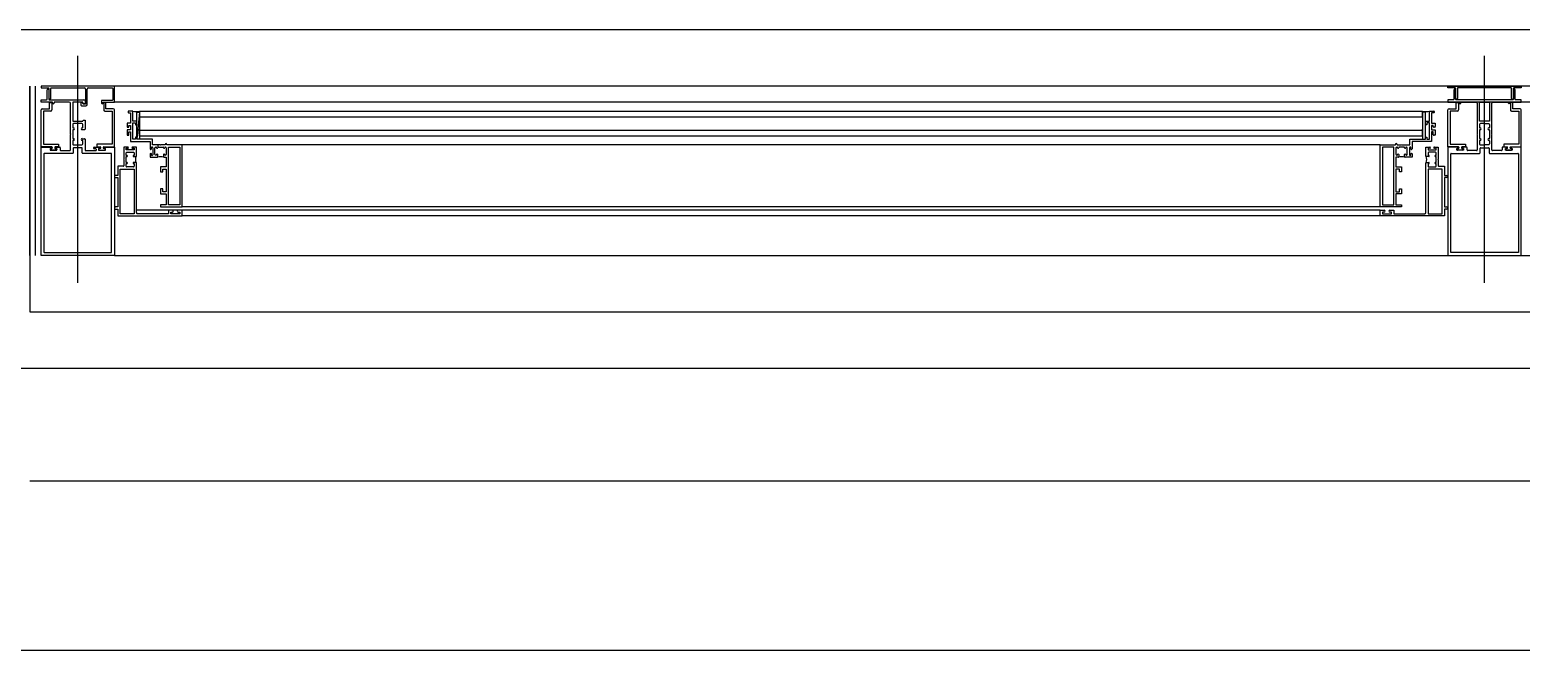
# Model space of a CAD drawing. Header units: millimetres. Extents: x 0 to 356400, y 0 to 68257.
# Drawn here: x 20935.8 to 20988.7, y 7295.9 to 7317.9 of the extents above; entities that cross this region are included whole.
import ezdxf

# ---------------------------------------------------------------- set-up
doc = ezdxf.new("R2010")
doc.units = ezdxf.units.MM
doc.header["$LTSCALE"] = 75
doc.layers.add('8', color=8, linetype='Continuous')

# ---------------------------------------------------------------- blocks, each defined once
blk = doc.blocks.new('G$C7369CDF7')
at = {"layer": '8'}
for p, q in [((1230.3, 85650), (1230.3, 9550)), ((1530.3, 10660), (1530.3, 38660)), ((1780.3, 21690), (1780.3, 28410)), ((1230.3, 28260), (1230.3, 21840)), ((1480.3, 21840), (1480.3, 28260)), ((1630.3, 28260), (1630.3, 21840)), ((1280.3, 26937.5), (1280.3, 21915)), ((1294.3, 26937.5), (1294.3, 21915)), ((1430.3, 21915), (1430.3, 26937.5)), ((1280.3, 23130), (1280.3, 23162.5)), ((1280.3, 23162.5), (1281.8, 23162.5)), ((1281.8, 23162.5), (1281.8, 23156)), ((1291.8, 23157.1), (1283.5, 23157.1)), ((1294.3, 23162.5), (1292.3, 23162.5)), ((1292.3, 23162.5), (1292.3, 23157.6)), ((1294.3, 23152.5), (1294.3, 23162.5)), ((1300.3, 23161.5), (1300.3, 23155)), ((1334, 23162.5), (1301.3, 23162.5)), ((1302.3, 23154), (1302.3, 23160.5)), ((1302.3, 23160.5), (1331.7, 23160.5)), ((1331.7, 23160.5), (1331.7, 23147)), ((1334, 23153), (1334, 23162.5)), ((1430.3, 23162.5), (1334.3, 23162.5)), ((1334.3, 23162.5), (1334.3, 23153.6)), ((1339.8, 23134.5), (1339.8, 23159.5)), ((1340.3, 23160), (1427.8, 23160)), ((1427.8, 23160), (1427.8, 23100)), ((1430.3, 23097.5), (1430.3, 23162.5)), ((1281.8, 23153.5), (1281.8, 23106)), ((1282.3, 23155.5), (1291.2, 23155.5)), ((1291.2, 23154), (1282.3, 23154)), ((1283.5, 23155.6), (1291.8, 23155.6)), ((1292.3, 23155.1), (1292.3, 23130)), ((1295, 23152.5), (1294.3, 23152.5)), ((1294.3, 23137.5), (1294.3, 23151)), ((1294.3, 23151), (1295, 23151)), ((1300.3, 23155), (1294.8, 23155)), ((1294.8, 23155), (1294.8, 23153)), ((1294.8, 23153), (1301.3, 23153)), ((1331.7, 23147), (1334, 23147)), ((1334, 23147), (1334, 23150)), ((1334.3, 23149.5), (1334.3, 23146)), ((1334.8, 23145.5), (1336.8, 23145.5)), ((1335.4, 23153.6), (1335.4, 23154.5)), ((1335.4, 23154.5), (1337, 23154.5)), ((1335.4, 23153.8), (1335.4, 23153)), ((1335.4, 23150), (1335.4, 23149.1)), ((1335.4, 23148.5), (1335.4, 23149.5)), ((1337, 23148.5), (1335.4, 23148.5)), ((1336.4, 23154.3), (1335.9, 23154.3)), ((1335.9, 23148.6), (1336.4, 23148.6)), ((1336.9, 23149.1), (1336.9, 23153.8)), ((1337, 23154.5), (1337, 23148.5)), ((1337.3, 23145), (1337.3, 23137)), ((1294.3, 23125.5), (1294.3, 23134.5)), ((1294.3, 23134.5), (1311.3, 23134.5)), ((1322.5, 23136.5), (1295.3, 23136.5)), ((1311.3, 23134.5), (1311.3, 23130)), ((1313.3, 23130), (1313.3, 23133.7)), ((1314.1, 23134.5), (1316.8, 23134.5)), ((1317.3, 23134), (1317.3, 23133.8)), ((1318.8, 23133.8), (1318.8, 23134)), ((1319.3, 23134.5), (1326.3, 23134.5)), ((1322.8, 23136.2), (1322.5, 23136.5)), ((1323.1, 23136.5), (1322.8, 23136.2)), ((1336.8, 23136.5), (1323.1, 23136.5)), ((1326.8, 23134), (1326.8, 23133.8)), ((1328.3, 23133.8), (1328.3, 23134)), ((1328.8, 23134.5), (1331.5, 23134.5)), ((1332.3, 23133.7), (1332.3, 23130)), ((1334.8, 23130), (1334.8, 23133.5)), ((1335.3, 23134), (1339.3, 23134)), ((1454.5, 23130), (1253.2, 23130)), ((1280.3, 23097.5), (1280.3, 23130)), ((1292.3, 23130), (1292.3, 23104.9)), ((1311.3, 23125.5), (1294.3, 23125.5)), ((1294.3, 23109), (1294.3, 23122.5)), ((1295.3, 23123.5), (1322.5, 23123.5)), ((1311.3, 23130), (1311.3, 23125.5)), ((1313.3, 23130), (1313.3, 23126.3)), ((1314.1, 23125.5), (1316.8, 23125.5)), ((1317.3, 23126), (1317.3, 23126.3)), ((1318.8, 23126.3), (1318.8, 23126)), ((1319.3, 23125.5), (1326.3, 23125.5)), ((1322.5, 23123.5), (1322.8, 23123.8)), ((1322.8, 23123.8), (1323.1, 23123.5)), ((1323.1, 23123.5), (1336.8, 23123.5)), ((1326.8, 23126), (1326.8, 23126.3)), ((1328.3, 23126.3), (1328.3, 23126)), ((1328.8, 23125.5), (1331.5, 23125.5)), ((1332.3, 23126.3), (1332.3, 23130)), ((1334.8, 23126.5), (1334.8, 23130)), ((1339.3, 23126), (1335.3, 23126)), ((1337.3, 23123), (1337.3, 23115)), ((1339.8, 23100.5), (1339.8, 23125.5)), ((1281.8, 23106), (1291.2, 23106)), ((1291.2, 23104.5), (1282.3, 23104.5)), ((1291.8, 23104.4), (1283.5, 23104.4)), ((1295, 23109), (1294.3, 23109)), ((1294.3, 23097.5), (1294.3, 23107.5)), ((1294.3, 23107.5), (1295, 23107.5)), ((1294.8, 23105), (1294.8, 23107)), ((1294.8, 23107), (1301.3, 23107)), ((1300.3, 23105), (1294.8, 23105)), ((1300.3, 23098.5), (1300.3, 23105)), ((1302.3, 23106), (1302.3, 23099.5)), ((1331.7, 23099.5), (1331.7, 23113)), ((1331.7, 23113), (1334, 23113)), ((1334, 23113), (1334, 23110)), ((1334, 23107), (1334, 23097.5)), ((1334.3, 23114), (1334.3, 23110.6)), ((1334.3, 23106.5), (1334.3, 23097.5)), ((1336.8, 23114.5), (1334.8, 23114.5)), ((1335.4, 23110.6), (1335.4, 23111.5)), ((1335.4, 23111.5), (1337, 23111.5)), ((1335.4, 23110), (1335.4, 23110.9)), ((1335.4, 23106.2), (1335.4, 23107)), ((1335.4, 23105.5), (1335.4, 23106.5)), ((1337, 23105.5), (1335.4, 23105.5)), ((1335.9, 23111.4), (1336.4, 23111.4)), ((1336.4, 23105.7), (1335.9, 23105.7)), ((1336.9, 23110.9), (1336.9, 23106.2)), ((1337, 23111.5), (1337, 23105.5)), ((1281.8, 23097.5), (1280.3, 23097.5)), ((1281.8, 23104), (1281.8, 23097.5)), ((1283.5, 23102.9), (1291.8, 23102.9)), ((1292.3, 23102.4), (1292.3, 23097.5)), ((1292.3, 23097.5), (1294.3, 23097.5)), ((1334, 23097.5), (1301.3, 23097.5)), ((1302.3, 23099.5), (1331.7, 23099.5)), ((1334.3, 23097.5), (1430.3, 23097.5)), ((1427.8, 23100), (1340.3, 23100)), ((1351.3, 23089.5), (1351.3, 23094.5)), ((1351.3, 23094.5), (1359.3, 23094.5)), ((1353.8, 23092.5), (1353.8, 23080)), ((1393.3, 23092.5), (1353.8, 23092.5)), ((1359.3, 23094.5), (1359.3, 23096.5)), ((1361.3, 23096.5), (1361.3, 23094.5)), ((1361.3, 23094.5), (1387.3, 23094.5)), ((1387.3, 23094.5), (1387.3, 23096.5)), ((1389.3, 23096.5), (1389.3, 23094.5)), ((1389.3, 23094.5), (1395.3, 23094.5)), ((1393.3, 23080), (1393.3, 23092.5)), ((1395.3, 23094.5), (1395.3, 23037.5)), ((1302.3, 23081.1), (1302.3, 23085)), ((1311.3, 23081.1), (1302.3, 23081.1)), ((1302.6, 23085.3), (1303.5, 23085.3)), ((1303.8, 23085), (1303.8, 23083.1)), ((1303.8, 23083.1), (1313.1, 23083.1)), ((1311.3, 23077.6), (1311.3, 23081.1)), ((1327.3, 23081.1), (1312.6, 23081.1)), ((1312.6, 23081.1), (1312.6, 23078.9)), ((1312.6, 23078.9), (1314.6, 23078.9)), ((1313.1, 23083.1), (1313.1, 23086.3)), ((1313.1, 23086.3), (1316.1, 23086.3)), ((1314.6, 23078.9), (1314.6, 23077.6)), ((1316.1, 23084.6), (1315.1, 23084.6)), ((1315.1, 23084.6), (1315.1, 23083.1)), ((1315.1, 23083.1), (1316.6, 23083.1)), ((1316.6, 23085.8), (1316.6, 23085.1)), ((1316.6, 23083.1), (1318.8, 23083.1)), ((1318.8, 23083.1), (1318.8, 23086.3)), ((1318.8, 23086.3), (1323.3, 23086.3)), ((1323.3, 23084.6), (1320.8, 23084.6)), ((1320.8, 23084.6), (1320.8, 23083.1)), ((1320.8, 23083.1), (1329.3, 23083.1)), ((1323.8, 23085.8), (1323.8, 23085.1)), ((1325.3, 23077.6), (1325.3, 23078.9)), ((1325.3, 23078.9), (1327.3, 23078.9)), ((1327.3, 23078.9), (1327.3, 23081.1)), ((1329.3, 23083.1), (1329.3, 23065.7)), ((1334.3, 23085.5), (1334.3, 23089)), ((1334.3, 23089), (1345, 23089)), ((1334.3, 23078), (1334.3, 23081.5)), ((1342.2, 23078), (1334.3, 23078)), ((1334.8, 23082), (1334.8, 23082)), ((1336.8, 23087), (1335.3, 23087)), ((1335.3, 23087), (1335.3, 23085.5)), ((1335.3, 23081.5), (1335.3, 23080)), ((1335.3, 23080), (1336.8, 23080)), ((1336.8, 23080), (1336.8, 23087)), ((1338.8, 23086.5), (1338.8, 23080.5)), ((1341.7, 23087), (1339.3, 23087)), ((1339.3, 23080), (1341.7, 23080)), ((1341.7, 23086.5), (1341.7, 23087)), ((1341.7, 23080), (1341.7, 23080.5)), ((1347.9, 23087), (1342.7, 23087)), ((1342.7, 23087), (1342.7, 23086.5)), ((1342.7, 23080.5), (1342.7, 23078.5)), ((1345, 23089), (1345.3, 23088.7)), ((1345.3, 23088.7), (1345.6, 23089)), ((1345.6, 23089), (1350.8, 23089)), ((1347.9, 23086.5), (1347.9, 23087)), ((1347.9, 23078.5), (1347.9, 23080.5)), ((1392.3, 23078), (1348.4, 23078)), ((1351.3, 23087), (1348.9, 23087)), ((1348.9, 23087), (1348.9, 23086.5)), ((1348.9, 23080.5), (1348.9, 23080)), ((1348.9, 23080), (1351.3, 23080)), ((1351.8, 23080.5), (1351.8, 23086.5)), ((1353.8, 23080), (1393.3, 23080)), ((1302.3, 21937.4), (1302.3, 23075.1)), ((1307.3, 23075.1), (1302.3, 23075.1)), ((1327.3, 23077.6), (1303.3, 23077.6)), ((1303.3, 23077.6), (1303.3, 23075.1)), ((1303.3, 23075.1), (1327.3, 23075.1)), ((1307.3, 21937.4), (1307.3, 23075.1)), ((1314.6, 23077.6), (1311.3, 23077.6)), ((1324.3, 23075.1), (1318.3, 23075.1)), ((1319.3, 21937.4), (1319.3, 23075.1)), ((1324.3, 21937.4), (1324.3, 23075.1)), ((1327.3, 23077.6), (1325.3, 23077.6)), ((1327.3, 23075.1), (1327.3, 23077.6)), ((1327.3, 23063.7), (1327.3, 23077.6)), ((1329.3, 23065.7), (1335.8, 23065.7)), ((1335.8, 23064.7), (1334.9, 23064.7)), ((1340.2, 23065.7), (1343.3, 23065.7)), ((1341.1, 23064.7), (1340.2, 23064.7)), ((1343.3, 23065.7), (1343.3, 23059.6)), ((1393.3, 23049.5), (1393.3, 23077)), ((1332.3, 23063.7), (1327.3, 23063.7)), ((1331.8, 23052.5), (1332.3, 23052.5)), ((1332.3, 23056.8), (1332.3, 23063.7)), ((1332.6, 23056.5), (1332.3, 23056.8)), ((1332.3, 23056.2), (1332.6, 23056.5)), ((1332.3, 23052.5), (1332.3, 23056.2)), ((1334.3, 23060.9), (1334.3, 23060.6)), ((1334.3, 23058.6), (1334.3, 23054.4)), ((1334.3, 23052.4), (1334.3, 23052.1)), ((1334.9, 23063.5), (1341.1, 23063.5)), ((1340.7, 23061.5), (1334.9, 23061.5)), ((1334.9, 23051.5), (1340.7, 23051.5)), ((1342.8, 23059.1), (1340.8, 23059.1)), ((1340.8, 23053.9), (1342.8, 23053.9)), ((1341.3, 23060.6), (1341.3, 23060.9)), ((1341.3, 23052.1), (1341.3, 23052.4)), ((1343.3, 23053.4), (1343.3, 23051.5)), ((1343.3, 23051.5), (1351.8, 23051.5)), ((1351.8, 23051.5), (1351.8, 23056.5)), ((1351.8, 23056.5), (1356.3, 23056.5)), ((1356.3, 23054.5), (1353.8, 23054.5)), ((1353.8, 23054.5), (1353.8, 23051.5)), ((1353.8, 23051.5), (1373.8, 23051.5)), ((1356.3, 23056.5), (1356.3, 23054.5)), ((1371.3, 23054.5), (1371.3, 23056.5)), ((1371.3, 23056.5), (1375.8, 23056.5)), ((1373.8, 23054.5), (1371.3, 23054.5)), ((1373.8, 23051.5), (1373.8, 23054.5)), ((1375.8, 23056.5), (1375.8, 23051.5)), ((1375.8, 23051.5), (1385.3, 23051.5)), ((1385.3, 23051.5), (1385.3, 23056.5)), ((1385.3, 23056.5), (1387.3, 23056.5)), ((1387.3, 23056.5), (1387.3, 23037.5)), ((1332.3, 23051), (1331.8, 23051)), ((1332.3, 23037.5), (1332.3, 23051)), ((1385.3, 23049.5), (1334.3, 23049.5)), ((1334.3, 23049.5), (1334.3, 23039.5)), ((1334.3, 23039.5), (1385.3, 23039.5)), ((1385.3, 23039.5), (1385.3, 23049.5)), ((1390.3, 23046), (1390.3, 23049.5)), ((1390.3, 23049.5), (1393.3, 23049.5)), ((1390.3, 23037.5), (1390.3, 23041)), ((1393.3, 23047.5), (1391.8, 23047.5)), ((1391.8, 23047.5), (1391.8, 23046)), ((1391.8, 23041), (1391.8, 23039.5)), ((1391.8, 23039.5), (1393.3, 23039.5)), ((1393.3, 23039.5), (1393.3, 23047.5)), ((1332.3, 23037.5), (1332.3, 21961.5)), ((1387.3, 23037.5), (1332.3, 23037.5)), ((1387.3, 23037.5), (1387.3, 21975)), ((1390.3, 23037.5), (1390.3, 21934.5)), ((1395.3, 23037.5), (1390.3, 23037.5)), ((1395.3, 23037.5), (1395.3, 21975)), ((1387.3, 21975), (1332.3, 21975)), ((1332.3, 21975), (1332.3, 21961.5)), ((1334.3, 21963), (1334.3, 21973)), ((1334.3, 21973), (1385.3, 21973)), ((1385.3, 21973), (1385.3, 21963)), ((1387.3, 21956), (1387.3, 21975)), ((1390.3, 21975), (1390.3, 21971.5)), ((1395.3, 21975), (1390.3, 21975)), ((1391.8, 21971.5), (1391.8, 21973)), ((1391.8, 21973), (1393.3, 21973)), ((1393.3, 21973), (1393.3, 21965)), ((1395.3, 21918), (1395.3, 21975)), ((1332.3, 21961.5), (1331.8, 21961.5)), ((1331.8, 21960), (1332.3, 21960)), ((1332.3, 21960), (1332.3, 21956.3)), ((1332.3, 21956.3), (1332.6, 21956)), ((1332.6, 21956), (1332.3, 21955.7)), ((1332.3, 21955.7), (1332.3, 21948.8)), ((1334.3, 21953.9), (1332.3, 21953.9)), ((1385.3, 21963), (1334.3, 21963)), ((1334.3, 21960.1), (1334.3, 21960.4)), ((1334.3, 21953.9), (1334.3, 21958.1)), ((1334.9, 21961), (1340.7, 21961)), ((1340.8, 21958.6), (1342.8, 21958.6)), ((1341.3, 21960.4), (1341.3, 21960.1)), ((1343.3, 21959.1), (1343.3, 21961)), ((1343.3, 21961), (1351.8, 21961)), ((1351.8, 21961), (1351.8, 21956)), ((1351.8, 21956), (1356.3, 21956)), ((1353.8, 21958), (1353.8, 21961)), ((1353.8, 21961), (1373.8, 21961)), ((1356.3, 21958), (1353.8, 21958)), ((1356.3, 21956), (1356.3, 21958)), ((1373.8, 21958), (1371.3, 21958)), ((1371.3, 21958), (1371.3, 21956)), ((1371.3, 21956), (1375.8, 21956)), ((1373.8, 21961), (1373.8, 21958)), ((1375.8, 21956), (1375.8, 21961)), ((1375.8, 21961), (1385.3, 21961)), ((1385.3, 21961), (1385.3, 21956)), ((1385.3, 21956), (1387.3, 21956)), ((1390.3, 21966.5), (1390.3, 21963)), ((1390.3, 21963), (1393.3, 21963)), ((1391.8, 21965), (1391.8, 21966.5)), ((1393.3, 21965), (1391.8, 21965)), ((1393.3, 21963), (1393.3, 21935.5)), ((1332.3, 21948.8), (1327.3, 21948.8)), ((1327.3, 21948.8), (1327.3, 21934.9)), ((1329.3, 21929.4), (1329.3, 21946.8)), ((1329.3, 21946.8), (1335.8, 21946.8)), ((1334.3, 21951.6), (1334.3, 21951.9)), ((1340.7, 21951), (1334.9, 21951)), ((1334.9, 21949), (1341.1, 21949)), ((1335.8, 21947.8), (1334.9, 21947.8)), ((1341.1, 21947.8), (1340.2, 21947.8)), ((1340.2, 21946.8), (1343.3, 21946.8)), ((1342.8, 21953.4), (1340.8, 21953.4)), ((1341.3, 21951.9), (1341.3, 21951.6)), ((1343.3, 21946.8), (1343.3, 21952.9)), ((1302.3, 21937.4), (1324.3, 21937.4)), ((1311.3, 21931.4), (1302.3, 21931.4)), ((1302.3, 21931.4), (1302.3, 21927.5)), ((1302.6, 21927.2), (1303.5, 21927.2)), ((1303.3, 21937.4), (1327.3, 21934.9)), ((1303.3, 21937.4), (1327.3, 21937.4)), ((1303.3, 21934.9), (1303.3, 21937.4)), ((1327.3, 21934.9), (1303.3, 21934.9)), ((1303.8, 21927.5), (1303.8, 21929.4)), ((1303.8, 21929.4), (1313.1, 21929.4)), ((1314.6, 21934.9), (1311.3, 21934.9)), ((1311.3, 21934.9), (1311.3, 21931.4)), ((1312.6, 21931.4), (1312.6, 21933.6)), ((1312.6, 21933.6), (1314.6, 21933.6)), ((1327.3, 21931.4), (1312.6, 21931.4)), ((1313.1, 21929.4), (1313.1, 21926.2)), ((1314.6, 21933.6), (1314.6, 21934.9)), ((1315.1, 21927.9), (1315.1, 21929.4)), ((1315.1, 21929.4), (1316.6, 21929.4)), ((1316.1, 21927.9), (1315.1, 21927.9)), ((1316.6, 21929.4), (1318.8, 21929.4)), ((1316.6, 21926.7), (1316.6, 21927.4)), ((1324.3, 21937.4), (1318.3, 21937.4)), ((1318.8, 21929.4), (1318.8, 21926.2)), ((1320.8, 21927.9), (1320.8, 21929.4)), ((1320.8, 21929.4), (1329.3, 21929.4)), ((1323.3, 21927.9), (1320.8, 21927.9)), ((1323.8, 21926.7), (1323.8, 21927.4)), ((1327.3, 21934.9), (1325.3, 21934.9)), ((1325.3, 21934.9), (1325.3, 21933.6)), ((1325.3, 21933.6), (1327.3, 21933.6)), ((1327.3, 21937.4), (1327.3, 21934.9)), ((1327.3, 21933.6), (1327.3, 21931.4)), ((1342.2, 21934.5), (1334.3, 21934.5)), ((1334.3, 21934.5), (1334.3, 21931)), ((1334.8, 21930.5), (1334.8, 21930.5)), ((1335.3, 21931), (1335.3, 21932.5)), ((1335.3, 21932.5), (1336.8, 21932.5)), ((1336.8, 21932.5), (1336.8, 21925.5)), ((1338.8, 21926), (1338.8, 21932)), ((1339.3, 21932.5), (1341.7, 21932.5)), ((1341.7, 21932.5), (1341.7, 21932)), ((1342.7, 21932), (1342.7, 21934)), ((1347.9, 21934), (1347.9, 21932)), ((1392.3, 21934.5), (1348.4, 21934.5)), ((1348.9, 21932), (1348.9, 21932.5)), ((1348.9, 21932.5), (1351.3, 21932.5)), ((1351.8, 21932), (1351.8, 21926)), ((1353.8, 21920), (1353.8, 21932.5)), ((1353.8, 21932.5), (1393.3, 21932.5)), ((1393.3, 21932.5), (1393.3, 21920)), ((1294.3, 21915), (1280.3, 21915)), ((1280.3, 21915), (1280.3, 21850)), ((1294.3, 21905), (1294.3, 21915)), ((1300.3, 21914), (1300.3, 21907.5)), ((1334, 21915), (1301.3, 21915)), ((1313.1, 21926.2), (1316.1, 21926.2)), ((1318.8, 21926.2), (1323.3, 21926.2)), ((1334, 21905.5), (1334, 21915)), ((1334.3, 21927), (1334.3, 21923.5)), ((1334.3, 21923.5), (1345, 21923.5)), ((1334.3, 21906.1), (1334.3, 21915)), ((1334.3, 21915), (1430.3, 21915)), ((1335.3, 21925.5), (1335.3, 21927)), ((1336.8, 21925.5), (1335.3, 21925.5)), ((1341.7, 21925.5), (1339.3, 21925.5)), ((1341.7, 21926), (1341.7, 21925.5)), ((1342.7, 21925.5), (1342.7, 21926)), ((1347.9, 21925.5), (1342.7, 21925.5)), ((1345, 21923.5), (1345.3, 21923.8)), ((1345.3, 21923.8), (1345.6, 21923.5)), ((1345.6, 21923.5), (1350.8, 21923.5)), ((1347.9, 21926), (1347.9, 21925.5)), ((1348.9, 21925.5), (1348.9, 21926)), ((1351.3, 21925.5), (1348.9, 21925.5)), ((1351.3, 21923), (1351.3, 21918)), ((1351.3, 21918), (1359.3, 21918)), ((1393.3, 21920), (1353.8, 21920)), ((1359.3, 21918), (1359.3, 21916)), ((1361.3, 21916), (1361.3, 21918)), ((1361.3, 21918), (1387.3, 21918)), ((1387.3, 21918), (1387.3, 21916)), ((1389.3, 21916), (1389.3, 21918)), ((1389.3, 21918), (1395.3, 21918)), ((1430.3, 21915), (1430.3, 21850)), ((1281.8, 21891.8), (1281.8, 21913)), ((1282.3, 21913.5), (1292.3, 21913.5)), ((1292.8, 21913), (1292.8, 21903.5)), ((1292.8, 21903.5), (1295, 21903.5)), ((1295, 21905), (1294.3, 21905)), ((1300.3, 21907.5), (1294.8, 21907.5)), ((1294.8, 21907.5), (1294.8, 21905.5)), ((1294.8, 21905.5), (1301.3, 21905.5)), ((1302.3, 21906.5), (1302.3, 21913)), ((1302.3, 21913), (1331.7, 21913)), ((1331.7, 21913), (1331.7, 21899.5)), ((1334, 21899.5), (1334, 21902.5)), ((1334.3, 21897.1), (1334.3, 21902)), ((1337, 21907), (1335.4, 21907)), ((1335.4, 21907), (1335.4, 21906.1)), ((1335.4, 21906.3), (1335.4, 21905.5)), ((1335.4, 21902.5), (1335.4, 21901.6)), ((1335.4, 21902), (1335.4, 21901)), ((1335.4, 21901), (1337, 21901)), ((1336.4, 21906.8), (1335.9, 21906.8)), ((1335.9, 21901.1), (1336.4, 21901.1)), ((1336.9, 21901.6), (1336.9, 21906.3)), ((1337, 21901), (1337, 21907)), ((1339.8, 21912), (1339.8, 21887)), ((1427.3, 21912.5), (1340.3, 21912.5)), ((1427.8, 21853), (1427.8, 21912)), ((1281.8, 21859), (1281.8, 21888.3)), ((1296.6, 21890.8), (1282.8, 21890.8)), ((1282.8, 21889.3), (1296.1, 21889.3)), ((1292.3, 21857.4), (1292.3, 21888)), ((1293.3, 21889), (1295.8, 21889)), ((1295.8, 21887.5), (1294.6, 21887.1)), ((1295.8, 21889), (1295.8, 21887.5)), ((1296.1, 21889.3), (1296.1, 21887.3)), ((1297.6, 21886.3), (1297.6, 21889.8)), ((1310.3, 21887.5), (1310.3, 21889)), ((1310.3, 21889), (1318.3, 21889)), ((1311, 21887.1), (1310.3, 21887.5)), ((1318.8, 21888.5), (1318.8, 21886.3)), ((1326.8, 21886.3), (1326.8, 21888.5)), ((1327.3, 21889), (1336.8, 21889)), ((1331.7, 21899.5), (1334, 21899.5)), ((1335.8, 21898.5), (1335.8, 21897.1)), ((1336.8, 21899), (1336.3, 21899)), ((1337.3, 21889.5), (1337.3, 21898.5)), ((1454.5, 21882.5), (1253.2, 21882.5)), ((1294.3, 21886.6), (1294.3, 21878.5)), ((1294.3, 21875), (1294.3, 21861.5)), ((1296.1, 21887.3), (1294.6, 21886.8)), ((1294.6, 21886.8), (1294.6, 21885.3)), ((1294.6, 21885.3), (1296.6, 21885.3)), ((1294.8, 21878), (1310.8, 21878)), ((1322.5, 21876), (1295.3, 21876)), ((1311.3, 21878.5), (1311.3, 21886.7)), ((1313.3, 21886.2), (1313.3, 21878.8)), ((1316.8, 21887), (1314.1, 21887)), ((1314.1, 21878), (1316.8, 21878)), ((1317.3, 21886.3), (1317.3, 21886.5)), ((1317.3, 21878.5), (1317.3, 21878.8)), ((1318.8, 21878.8), (1318.8, 21878.5)), ((1319.3, 21878), (1326.3, 21878)), ((1322.8, 21876.3), (1322.5, 21876)), ((1323.1, 21876), (1322.8, 21876.3)), ((1336.8, 21876), (1323.1, 21876)), ((1326.8, 21878.5), (1326.8, 21878.8)), ((1328.3, 21886.5), (1328.3, 21886.3)), ((1328.3, 21878.8), (1328.3, 21878.5)), ((1331.5, 21887), (1328.8, 21887)), ((1328.8, 21878), (1331.5, 21878)), ((1332.3, 21878.8), (1332.3, 21886.2)), ((1334.8, 21886), (1334.8, 21879)), ((1339.3, 21886.5), (1335.3, 21886.5)), ((1335.3, 21878.5), (1339.3, 21878.5)), ((1337.3, 21867.5), (1337.3, 21875.5)), ((1339.8, 21878), (1339.8, 21853)), ((1294.3, 21861.5), (1295, 21861.5)), ((1331.7, 21852), (1331.7, 21865.5)), ((1331.7, 21865.5), (1334, 21865.5)), ((1334, 21865.5), (1334, 21862.5)), ((1334.3, 21863.1), (1334.3, 21866.5)), ((1334.8, 21867), (1336.8, 21867)), ((1337, 21864), (1335.4, 21864)), ((1335.4, 21864), (1335.4, 21863.1)), ((1335.4, 21862.5), (1335.4, 21863.4)), ((1335.9, 21863.9), (1336.4, 21863.9)), ((1336.9, 21863.4), (1336.9, 21858.7)), ((1337, 21858), (1337, 21864)), ((1280.3, 21850), (1281.8, 21850)), ((1281.8, 21850), (1281.8, 21856.5)), ((1291.2, 21858.5), (1282.3, 21858.5)), ((1282.3, 21857), (1291.2, 21857)), ((1283.5, 21856.9), (1291.8, 21856.9)), ((1291.8, 21855.4), (1283.5, 21855.4)), ((1292.3, 21850), (1292.3, 21854.9)), ((1294.3, 21850), (1292.3, 21850)), ((1295, 21860), (1294.3, 21860)), ((1294.3, 21860), (1294.3, 21850)), ((1294.8, 21857.5), (1294.8, 21859.5)), ((1294.8, 21859.5), (1301.3, 21859.5)), ((1300.3, 21857.5), (1294.8, 21857.5)), ((1300.3, 21851), (1300.3, 21857.5)), ((1334, 21850), (1301.3, 21850)), ((1302.3, 21858.5), (1302.3, 21852)), ((1302.3, 21852), (1331.7, 21852)), ((1334, 21859.5), (1334, 21850)), ((1334.3, 21850), (1334.3, 21859)), ((1430.3, 21850), (1334.3, 21850)), ((1335.4, 21858.7), (1335.4, 21859.5)), ((1335.4, 21859), (1335.4, 21858)), ((1335.4, 21858), (1337, 21858)), ((1336.4, 21858.2), (1335.9, 21858.2)), ((1340.3, 21852.5), (1427.3, 21852.5)), ((1430.3, 21845), (1280.3, 21845)), ((1280.3, 21840), (1480.3, 21840)), ((1430.3, 21840), (1280.3, 21840))]:
    blk.add_line(p, q, dxfattribs=at)
for centre, radius, start, end in [((1283.5, 23156.4), 0.75, 90, 270), ((1291.8, 23157.6), 0.5, 270, 0), ((1301.3, 23161.5), 1, 90, 180), ((1340.3, 23159.5), 0.5, 90, 180), ((1282.3, 23156), 0.5, 180, 270), ((1282.3, 23153.5), 0.5, 90, 180), ((1291.2, 23154.8), 0.75, 270, 90), ((1291.8, 23155.1), 0.5, 0, 90), ((1295, 23151.8), 0.75, 270, 90), ((1301.3, 23154), 1, 270, 0), ((1334.7, 23153.3), 0.765, 200.2778, 339.7222), ((1334.7, 23149.7), 0.765, 20.2778, 159.7222), ((1334.8, 23153.6), 0.55, 180, 0), ((1334.8, 23149.5), 0.55, 0, 180), ((1334.8, 23146), 0.5, 180, 270), ((1335.9, 23153.8), 0.5, 90, 180), ((1335.9, 23149.1), 0.5, 180, 270), ((1336.4, 23153.8), 0.5, 0, 90), ((1336.4, 23149.1), 0.5, 270, 0), ((1336.8, 23145), 0.5, 0, 90), ((1295.3, 23137.5), 1, 180, 270), ((1314.1, 23133.7), 0.8, 90, 180), ((1316.8, 23134), 0.5, 0, 90), ((1318, 23133.8), 0.75, 180, 0), ((1319.3, 23134), 0.5, 90, 180), ((1326.3, 23134), 0.5, 0, 90), ((1327.5, 23133.8), 0.75, 180, 0), ((1328.8, 23134), 0.5, 90, 180), ((1331.5, 23133.7), 0.8, 0, 90), ((1335.3, 23133.5), 0.5, 90, 180), ((1336.8, 23137), 0.5, 270, 0), ((1339.3, 23134.5), 0.5, 270, 0), ((1295.3, 23122.5), 1, 90, 180), ((1314.1, 23126.3), 0.8, 180, 270), ((1316.8, 23126), 0.5, 270, 0), ((1318, 23126.3), 0.75, 0, 180), ((1319.3, 23126), 0.5, 180, 270), ((1326.3, 23126), 0.5, 270, 0), ((1327.5, 23126.3), 0.75, 0, 180), ((1328.8, 23126), 0.5, 180, 270), ((1331.5, 23126.3), 0.8, 270, 0), ((1335.3, 23126.5), 0.5, 180, 270), ((1336.8, 23123), 0.5, 0, 90), ((1339.3, 23125.5), 0.5, 0, 90), ((1282.3, 23104), 0.5, 90, 180), ((1283.5, 23103.7), 0.75, 90, 270), ((1291.2, 23105.3), 0.75, 270, 90), ((1291.8, 23104.9), 0.5, 270, 0), ((1295, 23108.3), 0.75, 270, 90), ((1301.3, 23106), 1, 0, 90), ((1334.7, 23110.3), 0.765, 200.2778, 339.7222), ((1334.7, 23106.7), 0.765, 20.2778, 159.7222), ((1334.8, 23114), 0.5, 90, 180), ((1334.8, 23110.6), 0.55, 180, 0), ((1334.8, 23106.5), 0.55, 0, 180), ((1335.9, 23110.9), 0.5, 90, 180), ((1335.9, 23106.2), 0.5, 180, 270), ((1336.4, 23110.9), 0.5, 0, 90), ((1336.4, 23106.2), 0.5, 270, 0), ((1336.8, 23115), 0.5, 270, 0), ((1291.8, 23102.4), 0.5, 0, 90), ((1301.3, 23098.5), 1, 180, 270), ((1340.3, 23100.5), 0.5, 180, 270), ((1360.3, 23096.5), 1, 90, 180), ((1360.3, 23096.5), 1, 0, 90), ((1388.3, 23096.5), 1, 90, 180), ((1388.3, 23096.5), 1, 0, 90), ((1302.6, 23085), 0.3, 90, 180), ((1294.4, 23078.1), 8.43, 339.237, 20.763), ((1303.5, 23085), 0.3, 0, 90), ((1316.1, 23085.8), 0.5, 0, 90), ((1316.1, 23085.1), 0.5, 270, 0), ((1323.3, 23085.8), 0.5, 0, 90), ((1323.3, 23085.1), 0.5, 270, 0), ((1334.8, 23085.5), 0.5, 180, 0), ((1334.8, 23081.5), 0.5, 90, 180), ((1334.8, 23081.5), 0.5, 360, 90), ((1339.3, 23086.5), 0.5, 90, 180), ((1339.3, 23080.5), 0.5, 180, 270), ((1342.2, 23086.5), 0.5, 180, 0), ((1342.2, 23080.5), 0.5, 0, 180), ((1342.2, 23078.5), 0.5, 270, 0), ((1345.3, 23072.7), 6.14, 63.4061, 116.5939), ((1348.4, 23086.5), 0.5, 180, 0), ((1348.4, 23080.5), 0.5, 0, 180), ((1348.4, 23078.5), 0.5, 180, 270), ((1350.8, 23089.5), 0.5, 270, 0), ((1351.3, 23086.5), 0.5, 0, 90), ((1351.3, 23080.5), 0.5, 270, 0), ((1392.3, 23077), 1, 0, 90), ((1334.9, 23064.1), 0.625, 90, 180), ((1335.8, 23065.2), 0.5, 0, 90), ((1335.8, 23065.2), 0.5, 270, 0), ((1340.2, 23065.2), 0.5, 90, 180), ((1340.2, 23065.2), 0.5, 180, 270), ((1341.1, 23064.1), 0.625, 0, 90), ((1331.8, 23051.7), 0.75, 90, 270), ((1334.9, 23064.1), 0.625, 180, 270), ((1334.9, 23060.9), 0.6, 90, 180), ((1334.8, 23060.6), 0.5, 180, 270), ((1334.8, 23058.6), 0.5, 90, 180), ((1334.8, 23054.4), 0.5, 180, 270), ((1334.8, 23052.4), 0.5, 90, 180), ((1334.9, 23052.1), 0.6, 180, 270), ((1334.8, 23059.6), 0.5, 270, 90), ((1334.8, 23053.4), 0.5, 270, 90), ((1340.8, 23059.6), 0.5, 90, 270), ((1340.8, 23053.4), 0.5, 90, 270), ((1340.7, 23060.9), 0.6, 0, 90), ((1340.7, 23052.1), 0.6, 270, 360), ((1340.8, 23060.6), 0.5, 270, 0), ((1340.8, 23052.4), 0.5, 0, 90), ((1341.1, 23064.1), 0.625, 270, 0), ((1352.6, 23056.5), 9.86, 163.8262, 196.1738), ((1342.8, 23059.6), 0.5, 270, 0), ((1342.8, 23053.4), 0.5, 0, 90), ((1391, 23046), 0.75, 180, 0), ((1391, 23041), 0.75, 0, 180), ((1391, 21971.5), 0.75, 180, 0), ((1391, 21966.5), 0.75, 0, 180), ((1331.8, 21960.8), 0.75, 90, 270), ((1334.9, 21960.4), 0.6, 90, 180), ((1334.8, 21960.1), 0.5, 180, 270), ((1334.8, 21958.1), 0.5, 90, 180), ((1334.8, 21953.9), 0.5, 180, 270), ((1334.8, 21959.1), 0.5, 270, 90), ((1340.8, 21959.1), 0.5, 90, 270), ((1340.7, 21960.4), 0.6, 0, 90), ((1340.8, 21960.1), 0.5, 270, 0), ((1352.6, 21956), 9.86, 163.8262, 196.1738), ((1342.8, 21959.1), 0.5, 270, 0), ((1334.8, 21951.9), 0.5, 90, 180), ((1334.9, 21951.6), 0.6, 180, 270), ((1334.9, 21948.4), 0.625, 90, 180), ((1334.9, 21948.4), 0.625, 180, 270), ((1334.8, 21952.9), 0.5, 270, 90), ((1335.8, 21947.3), 0.5, 0, 90), ((1335.8, 21947.3), 0.5, 270, 0), ((1340.2, 21947.3), 0.5, 90, 180), ((1340.2, 21947.3), 0.5, 180, 270), ((1340.8, 21952.9), 0.5, 90, 270), ((1340.7, 21951.6), 0.6, 270, 360), ((1340.8, 21951.9), 0.5, 0, 90), ((1341.1, 21948.4), 0.625, 0, 90), ((1341.1, 21948.4), 0.625, 270, 0), ((1342.8, 21952.9), 0.5, 0, 90), ((1294.4, 21934.4), 8.43, 339.237, 20.763), ((1302.6, 21927.5), 0.3, 180, 270), ((1303.5, 21927.5), 0.3, 270, 360), ((1316.1, 21927.4), 0.5, 0, 90), ((1323.3, 21927.4), 0.5, 0, 90), ((1334.8, 21931), 0.5, 180, 270), ((1334.8, 21927), 0.5, 0, 180), ((1334.8, 21931), 0.5, 270, 0), ((1339.3, 21932), 0.5, 90, 180), ((1342.2, 21932), 0.5, 180, 0), ((1342.2, 21934), 0.5, 0, 90), ((1345.3, 21939.8), 6.14, 243.4061, 296.5939), ((1348.4, 21934), 0.5, 90, 180), ((1348.4, 21932), 0.5, 180, 0), ((1351.3, 21932), 0.5, 0, 90), ((1392.3, 21935.5), 1, 270, 360), ((1301.3, 21914), 1, 90, 180), ((1316.1, 21926.7), 0.5, 270, 0), ((1323.3, 21926.7), 0.5, 270, 0), ((1339.3, 21926), 0.5, 180, 270), ((1342.2, 21926), 0.5, 0, 180), ((1348.4, 21926), 0.5, 0, 180), ((1350.8, 21923), 0.5, 0, 90), ((1351.3, 21926), 0.5, 270, 0), ((1360.3, 21916), 1, 180, 270), ((1360.3, 21916), 1, 270, 360), ((1388.3, 21916), 1, 180, 270), ((1388.3, 21916), 1, 270, 360), ((1282.3, 21913), 0.5, 90, 180), ((1292.3, 21913), 0.5, 0, 90), ((1295, 21904.3), 0.75, 270, 90), ((1301.3, 21906.5), 1, 270, 0), ((1334.7, 21905.8), 0.765, 200.2778, 339.7222), ((1334.7, 21902.2), 0.765, 20.2778, 159.7222), ((1334.8, 21906.1), 0.55, 180, 0), ((1334.8, 21902), 0.55, 0, 180), ((1335.9, 21906.3), 0.5, 90, 180), ((1335.9, 21901.6), 0.5, 180, 270), ((1336.4, 21906.3), 0.5, 0, 90), ((1336.4, 21901.6), 0.5, 270, 0), ((1340.3, 21912), 0.5, 90, 180), ((1427.3, 21912), 0.5, 0, 90), ((1282.8, 21891.8), 1, 180, 270), ((1282.8, 21888.3), 1, 90, 180), ((1293.3, 21888), 1, 90, 180), ((1296.6, 21889.8), 1, 0, 90), ((1318.3, 21888.5), 0.5, 0, 90), ((1327.3, 21888.5), 0.5, 90, 180), ((1335, 21897.1), 0.75, 180, 0), ((1336.3, 21898.5), 0.5, 90, 180), ((1336.8, 21898.5), 0.5, 0, 90), ((1336.8, 21889.5), 0.5, 270, 0), ((1294.8, 21886.6), 0.5, 108.4349, 180), ((1294.8, 21878.5), 0.5, 180, 270), ((1295.3, 21875), 1, 90, 180), ((1296.6, 21886.3), 1, 270, 0), ((1310.8, 21878.5), 0.5, 270, 0), ((1310.8, 21886.7), 0.5, 0, 63.4349), ((1314.1, 21886.2), 0.8, 90, 180), ((1314.1, 21878.8), 0.8, 180, 270), ((1316.8, 21886.5), 0.5, 0, 90), ((1316.8, 21878.5), 0.5, 270, 0), ((1318, 21886.3), 0.75, 180, 0), ((1318, 21878.8), 0.75, 0, 180), ((1319.3, 21878.5), 0.5, 180, 270), ((1326.3, 21878.5), 0.5, 270, 0), ((1327.5, 21886.3), 0.75, 180, 0), ((1327.5, 21878.8), 0.75, 0, 180), ((1328.8, 21886.5), 0.5, 90, 180), ((1328.8, 21878.5), 0.5, 180, 270), ((1331.5, 21886.2), 0.8, 0, 90), ((1331.5, 21878.8), 0.8, 270, 360), ((1335.3, 21886), 0.5, 90, 180), ((1335.3, 21879), 0.5, 180, 270), ((1336.8, 21875.5), 0.5, 0, 90), ((1339.3, 21887), 0.5, 270, 0), ((1339.3, 21878), 0.5, 0, 90), ((1295, 21860.8), 0.75, 270, 90), ((1334.7, 21862.8), 0.765, 200.2778, 339.7222), ((1334.8, 21866.5), 0.5, 90, 180), ((1334.8, 21863.1), 0.55, 180, 0), ((1335.9, 21863.4), 0.5, 90, 180), ((1336.4, 21863.4), 0.5, 0, 90), ((1336.8, 21867.5), 0.5, 270, 0), ((1282.3, 21859), 0.5, 180, 270), ((1282.3, 21856.5), 0.5, 90, 180), ((1283.5, 21856.2), 0.75, 90, 270), ((1291.2, 21857.8), 0.75, 270, 90), ((1291.8, 21857.4), 0.5, 270, 0), ((1291.8, 21854.9), 0.5, 0, 90), ((1301.3, 21851), 1, 180, 270), ((1301.3, 21858.5), 1, 0, 90), ((1334.7, 21859.2), 0.765, 20.2778, 159.7222), ((1334.8, 21859), 0.55, 0, 180), ((1335.9, 21858.7), 0.5, 180, 270), ((1336.4, 21858.7), 0.5, 270, 0), ((1340.3, 21853), 0.5, 180, 270), ((1427.3, 21853), 0.5, 270, 0)]:
    blk.add_arc(centre, radius, start, end, dxfattribs=at)

msp = doc.modelspace()

# ---------------------------------------------------------------- block references
at = {"xscale": 0.04000000000000001, "yscale": 0.04000000000000001, "zscale": 0.04000000000000001, "rotation": 270}
msp.add_blockref('G$C7369CDF7', (20062.169, 7367.091), dxfattribs=at)

doc.saveas('drawing.dxf')
